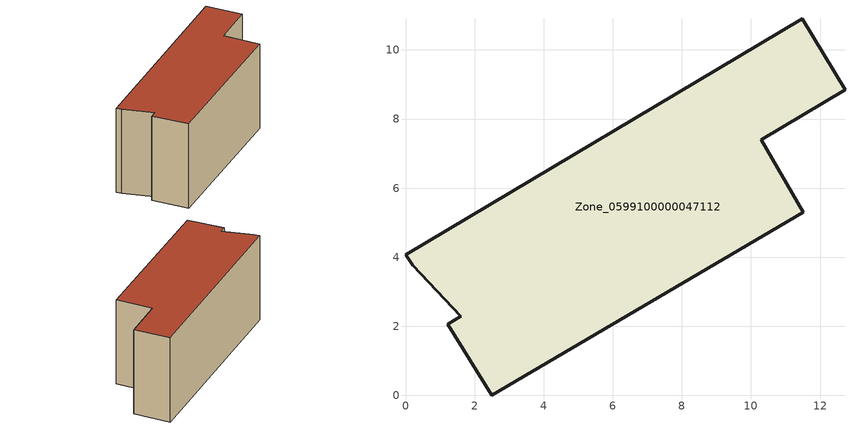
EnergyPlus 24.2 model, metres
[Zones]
Zone_0599100000047112
 floor ground (C_G): 0.21,3.77 0,4.07 11.48,10.91 12.72,8.85 10.3,7.4 11.51,5.3 2.5,0 1.23,2.06 1.6,2.29 z0
 wall outside (C_F): 2.5,0 11.51,5.3 10.3,7.4 12.72,8.85 11.48,10.91 0,4.07 0.21,3.77 1.6,2.29 1.23,2.06 2.5,0 z0:5.88
 roof outside (C_R): 0,4.07 0.21,3.77 1.6,2.29 1.23,2.06 2.5,0 11.51,5.3 10.3,7.4 12.72,8.85 11.48,10.91 z5.88
[BUILDING]
Pand.0599100000047112: North Axis=0; Terrain=City; Loads Convergence Tolerance Value=0.04; Temperature Convergence Tolerance Value=0.4; Solar Distribution=FullExterior; Maximum Number of Warmup Days=25; Minimum Number of Warmup Days=1
[Site:Location]
Rotterdam.The.Hague.AP_ZH_NLD Design_Conditions: Latitude=51.96; Longitude=4.45; Time Zone=1; Elevation=-4.5
[SITE:GROUNDTEMPERATURE:BUILDINGSURFACE]
18, 18, 18, 18, 18, 18, 18, 18, 18, 18, 18, 18
[MATERIAL] Thermal Absorptance=0.9; Solar Absorptance=0.7; Visible Absorptance=0.7
Name | Roughness | Thickness | Conductivity | Density | Specific Heat
G.TI.1946 | MediumSmooth | 0.15 | 1 | 540 | 1210
F.TI.1946 | Rough | 0.3 | 0.857143 | 1920 | 840
R.TI.1946 | MediumRough | 0.2 | 0.1 | 1500 | 1000
[CONSTRUCTION]
C_G: G.TI.1946
C_F: F.TI.1946
C_R: R.TI.1946
[ZONE]
Zone_0599100000047112: Type=1; Multiplier=1; Ceiling Height=Autocalculate; Volume=Autocalculate; Floor Area=autocalculate; Part of Total Floor Area=Yes
[ZONEINFILTRATION:DESIGNFLOWRATE]
Infil_Zone_0599100000047112: Zone or ZoneList or Space or SpaceList=Zone_0599100000047112; Schedule=AlwaysOn; Design Flow Rate Calculation Method=Flow/Area; Flow Rate per Floor Area=0.003; Constant Term Coefficient=1; Temperature Term Coefficient=0; Velocity Term Coefficient=0; Velocity Squared Term Coefficient=0
[HVACTEMPLATE:ZONE:IDEALLOADSAIRSYSTEM]
Zone_0599100000047112: Maximum Heating Supply Air Temperature=50; Minimum Cooling Supply Air Temperature=13; Maximum Heating Supply Air Humidity Ratio=0.0156; Minimum Cooling Supply Air Humidity Ratio=0.0077; Heating Limit=NoLimit; Cooling Limit=NoLimit; Dehumidification Control Type=ConstantSensibleHeatRatio; Cooling Sensible Heat Ratio=0.7; Dehumidification Setpoint=60; Humidification Control Type=None; Humidification Setpoint=30; Outdoor Air Method=None; Outdoor Air Flow Rate per Person=0.00944; Outdoor Air Flow Rate per Zone Floor Area=0; Outdoor Air Flow Rate per Zone=0; Demand Controlled Ventilation Type=None; Outdoor Air Economizer Type=NoEconomizer; Heat Recovery Type=None; Sensible Heat Recovery Effectiveness=0.7; Latent Heat Recovery Effectiveness=0.65
[ZONECONTROL:THERMOSTAT]
ThermostatControl_Zone_0599100000047112: Zone or ZoneList=Zone_0599100000047112; Control Type Schedule=DualSetpointControlType; Control 1=Thermostat_Zone_0599100000047112; Temperature Difference Between Cutout And Setpoint=0
[THERMOSTATSETPOINT:DUALSETPOINT]
Thermostat_Zone_0599100000047112: Heating Setpoint Temperature Schedule=HeatingSetpoint_Zone_0599100000047112; Cooling Setpoint Temperature Schedule=CoolingSetpoint_Zone_0599100000047112
[SCHEDULE:COMPACT]
HeatingSetpoint_Zone_0599100000047112: Through: 12/31, For: AllDays, Until: 24:00, 21
CoolingSetpoint_Zone_0599100000047112: Through: 12/31, For: AllDays, Until: 24:00, 24
DualSetpointControlType: Through: 12/31, For: AllDays, Until: 24:00, 4
AlwaysOn: Through: 12/31, For: AllDays, Until: 24:00, 1
